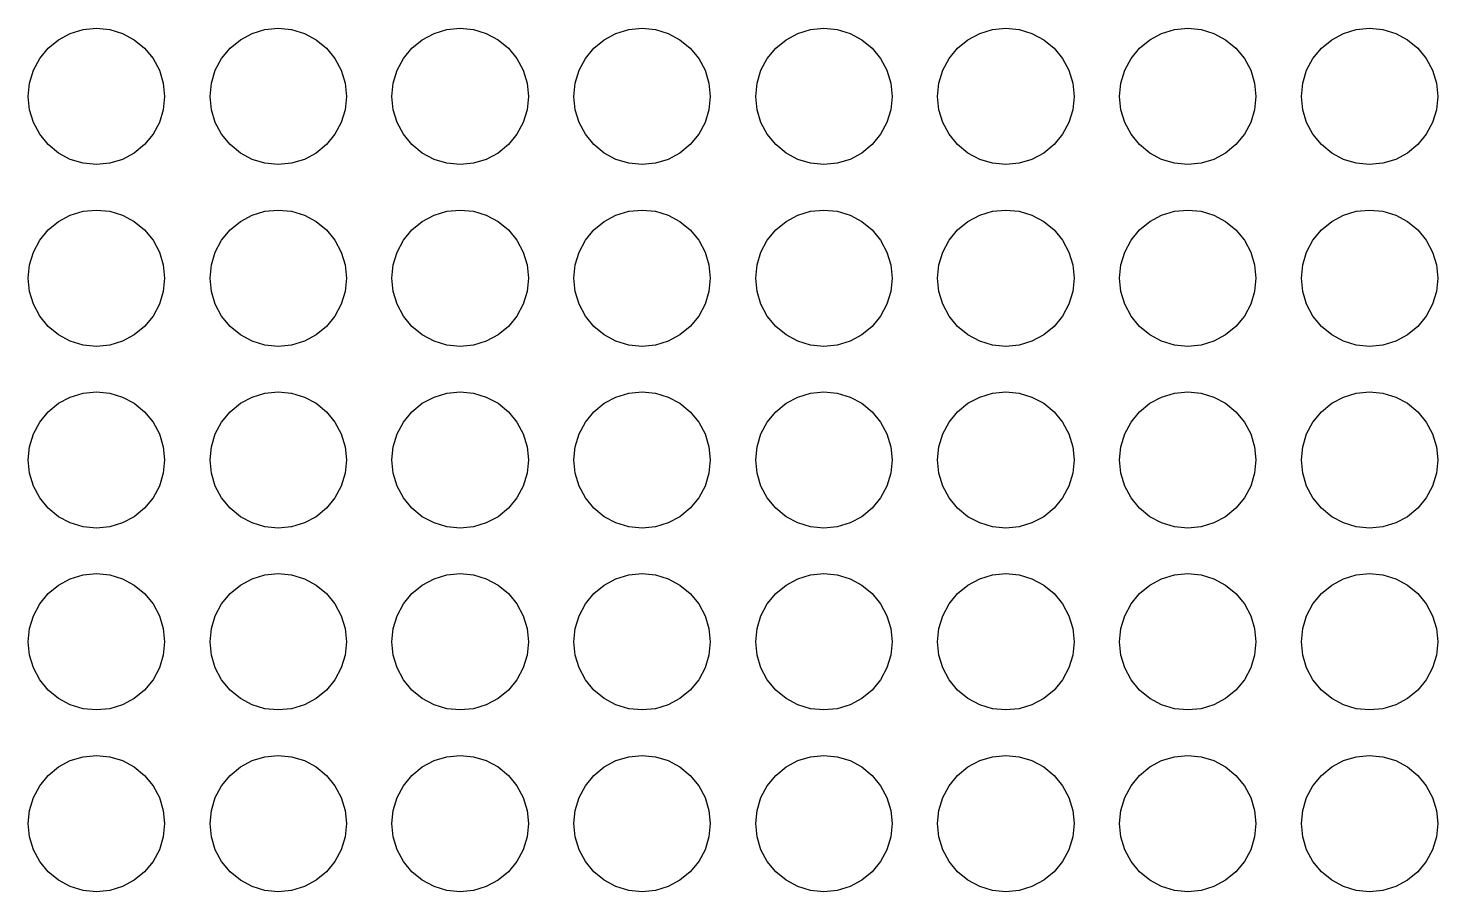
# Model space of a CAD drawing. Header units: metres. Extents: x 0 to 310, y 0 to 130.
# Drawn here: x 233.5 to 264.5, y 88.5 to 107.5 of the extents above; entities that cross this region are included whole.
import ezdxf

# ---------------------------------------------------------------- set-up
doc = ezdxf.new("R2010")
doc.units = ezdxf.units.M

msp = doc.modelspace()

# ---------------------------------------------------------------- linework, layer by layer
for p, q in [((234.167, 107.247), (234.426, 107.386)), ((234.426, 107.386), (234.707, 107.471)), ((234.707, 107.471), (235, 107.5)), ((235, 107.5), (235.293, 107.471)), ((235.293, 107.471), (235.574, 107.386)), ((235.574, 107.386), (235.833, 107.247)), ((238.167, 107.247), (238.426, 107.386)), ((238.426, 107.386), (238.707, 107.471)), ((238.707, 107.471), (239, 107.5)), ((239, 107.5), (239.293, 107.471)), ((239.293, 107.471), (239.574, 107.386)), ((239.574, 107.386), (239.833, 107.247)), ((242.167, 107.247), (242.426, 107.386)), ((242.426, 107.386), (242.707, 107.471)), ((242.707, 107.471), (243, 107.5)), ((243, 107.5), (243.293, 107.471)), ((243.293, 107.471), (243.574, 107.386)), ((243.574, 107.386), (243.833, 107.247)), ((246.167, 107.247), (246.426, 107.386)), ((246.426, 107.386), (246.707, 107.471)), ((246.707, 107.471), (247, 107.5)), ((247, 107.5), (247.293, 107.471)), ((247.293, 107.471), (247.574, 107.386)), ((247.574, 107.386), (247.833, 107.247)), ((250.167, 107.247), (250.426, 107.386)), ((250.426, 107.386), (250.707, 107.471)), ((250.707, 107.471), (251, 107.5)), ((251, 107.5), (251.293, 107.471)), ((251.293, 107.471), (251.574, 107.386)), ((251.574, 107.386), (251.833, 107.247)), ((254.167, 107.247), (254.426, 107.386)), ((254.426, 107.386), (254.707, 107.471)), ((254.707, 107.471), (255, 107.5)), ((255, 107.5), (255.293, 107.471)), ((255.293, 107.471), (255.574, 107.386)), ((255.574, 107.386), (255.833, 107.247)), ((258.167, 107.247), (258.426, 107.386)), ((258.426, 107.386), (258.707, 107.471)), ((258.707, 107.471), (259, 107.5)), ((259, 107.5), (259.293, 107.471)), ((259.293, 107.471), (259.574, 107.386)), ((259.574, 107.386), (259.833, 107.247)), ((262.167, 107.247), (262.426, 107.386)), ((262.426, 107.386), (262.707, 107.471)), ((262.707, 107.471), (263, 107.5)), ((263, 107.5), (263.293, 107.471)), ((263.293, 107.471), (263.574, 107.386)), ((263.574, 107.386), (263.833, 107.247)), ((233.753, 106.833), (233.939, 107.061)), ((233.939, 107.061), (234.167, 107.247)), ((235.833, 107.247), (236.061, 107.061)), ((236.061, 107.061), (236.247, 106.833)), ((237.753, 106.833), (237.939, 107.061)), ((237.939, 107.061), (238.167, 107.247)), ((239.833, 107.247), (240.061, 107.061)), ((240.061, 107.061), (240.247, 106.833)), ((241.753, 106.833), (241.939, 107.061)), ((241.939, 107.061), (242.167, 107.247)), ((243.833, 107.247), (244.061, 107.061)), ((244.061, 107.061), (244.247, 106.833)), ((245.753, 106.833), (245.939, 107.061)), ((245.939, 107.061), (246.167, 107.247)), ((247.833, 107.247), (248.061, 107.061)), ((248.061, 107.061), (248.247, 106.833)), ((249.753, 106.833), (249.939, 107.061)), ((249.939, 107.061), (250.167, 107.247)), ((251.833, 107.247), (252.061, 107.061)), ((252.061, 107.061), (252.247, 106.833)), ((253.753, 106.833), (253.939, 107.061)), ((253.939, 107.061), (254.167, 107.247)), ((255.833, 107.247), (256.061, 107.061)), ((256.061, 107.061), (256.247, 106.833)), ((257.753, 106.833), (257.939, 107.061)), ((257.939, 107.061), (258.167, 107.247)), ((259.833, 107.247), (260.061, 107.061)), ((260.061, 107.061), (260.247, 106.833)), ((261.753, 106.833), (261.939, 107.061)), ((261.939, 107.061), (262.167, 107.247)), ((263.833, 107.247), (264.061, 107.061)), ((264.061, 107.061), (264.247, 106.833)), ((233.614, 106.574), (233.753, 106.833)), ((236.247, 106.833), (236.386, 106.574)), ((237.614, 106.574), (237.753, 106.833)), ((240.247, 106.833), (240.386, 106.574)), ((241.614, 106.574), (241.753, 106.833)), ((244.247, 106.833), (244.386, 106.574)), ((245.614, 106.574), (245.753, 106.833)), ((248.247, 106.833), (248.386, 106.574)), ((249.614, 106.574), (249.753, 106.833)), ((252.247, 106.833), (252.386, 106.574)), ((253.614, 106.574), (253.753, 106.833)), ((256.247, 106.833), (256.386, 106.574)), ((257.614, 106.574), (257.753, 106.833)), ((260.247, 106.833), (260.386, 106.574)), ((261.614, 106.574), (261.753, 106.833)), ((264.247, 106.833), (264.386, 106.574)), ((233.529, 106.293), (233.614, 106.574)), ((236.386, 106.574), (236.471, 106.293)), ((237.529, 106.293), (237.614, 106.574)), ((240.386, 106.574), (240.471, 106.293)), ((241.529, 106.293), (241.614, 106.574)), ((244.386, 106.574), (244.471, 106.293)), ((245.529, 106.293), (245.614, 106.574)), ((248.386, 106.574), (248.471, 106.293)), ((249.529, 106.293), (249.614, 106.574)), ((252.386, 106.574), (252.471, 106.293)), ((253.529, 106.293), (253.614, 106.574)), ((256.386, 106.574), (256.471, 106.293)), ((257.529, 106.293), (257.614, 106.574)), ((260.386, 106.574), (260.471, 106.293)), ((261.529, 106.293), (261.614, 106.574)), ((264.386, 106.574), (264.471, 106.293)), ((233.5, 106), (233.529, 106.293)), ((236.471, 106.293), (236.5, 106)), ((237.5, 106), (237.529, 106.293)), ((240.471, 106.293), (240.5, 106)), ((241.5, 106), (241.529, 106.293)), ((244.471, 106.293), (244.5, 106)), ((245.5, 106), (245.529, 106.293)), ((248.471, 106.293), (248.5, 106)), ((249.5, 106), (249.529, 106.293)), ((252.471, 106.293), (252.5, 106)), ((253.5, 106), (253.529, 106.293)), ((256.471, 106.293), (256.5, 106)), ((257.5, 106), (257.529, 106.293)), ((260.471, 106.293), (260.5, 106)), ((261.5, 106), (261.529, 106.293)), ((264.471, 106.293), (264.5, 106)), ((233.529, 105.707), (233.5, 106)), ((236.5, 106), (236.471, 105.707)), ((237.529, 105.707), (237.5, 106)), ((240.5, 106), (240.471, 105.707)), ((241.529, 105.707), (241.5, 106)), ((244.5, 106), (244.471, 105.707)), ((245.529, 105.707), (245.5, 106)), ((248.5, 106), (248.471, 105.707)), ((249.529, 105.707), (249.5, 106)), ((252.5, 106), (252.471, 105.707)), ((253.529, 105.707), (253.5, 106)), ((256.5, 106), (256.471, 105.707)), ((257.529, 105.707), (257.5, 106)), ((260.5, 106), (260.471, 105.707)), ((261.529, 105.707), (261.5, 106)), ((264.5, 106), (264.471, 105.707)), ((233.614, 105.426), (233.529, 105.707)), ((233.753, 105.167), (233.614, 105.426)), ((236.386, 105.426), (236.247, 105.167)), ((236.471, 105.707), (236.386, 105.426)), ((237.614, 105.426), (237.529, 105.707)), ((237.753, 105.167), (237.614, 105.426)), ((240.386, 105.426), (240.247, 105.167)), ((240.471, 105.707), (240.386, 105.426)), ((241.614, 105.426), (241.529, 105.707)), ((241.753, 105.167), (241.614, 105.426)), ((244.386, 105.426), (244.247, 105.167)), ((244.471, 105.707), (244.386, 105.426)), ((245.614, 105.426), (245.529, 105.707)), ((245.753, 105.167), (245.614, 105.426)), ((248.386, 105.426), (248.247, 105.167)), ((248.471, 105.707), (248.386, 105.426)), ((249.614, 105.426), (249.529, 105.707)), ((249.753, 105.167), (249.614, 105.426)), ((252.386, 105.426), (252.247, 105.167)), ((252.471, 105.707), (252.386, 105.426)), ((253.614, 105.426), (253.529, 105.707)), ((253.753, 105.167), (253.614, 105.426)), ((256.386, 105.426), (256.247, 105.167)), ((256.471, 105.707), (256.386, 105.426)), ((257.614, 105.426), (257.529, 105.707)), ((257.753, 105.167), (257.614, 105.426)), ((260.386, 105.426), (260.247, 105.167)), ((260.471, 105.707), (260.386, 105.426)), ((261.614, 105.426), (261.529, 105.707)), ((261.753, 105.167), (261.614, 105.426)), ((264.386, 105.426), (264.247, 105.167)), ((264.471, 105.707), (264.386, 105.426)), ((233.939, 104.939), (233.753, 105.167)), ((236.247, 105.167), (236.061, 104.939)), ((237.939, 104.939), (237.753, 105.167)), ((240.247, 105.167), (240.061, 104.939)), ((241.939, 104.939), (241.753, 105.167)), ((244.247, 105.167), (244.061, 104.939)), ((245.939, 104.939), (245.753, 105.167)), ((248.247, 105.167), (248.061, 104.939)), ((249.939, 104.939), (249.753, 105.167)), ((252.247, 105.167), (252.061, 104.939)), ((253.939, 104.939), (253.753, 105.167)), ((256.247, 105.167), (256.061, 104.939)), ((257.939, 104.939), (257.753, 105.167)), ((260.247, 105.167), (260.061, 104.939)), ((261.939, 104.939), (261.753, 105.167)), ((264.247, 105.167), (264.061, 104.939)), ((234.167, 104.753), (233.939, 104.939)), ((236.061, 104.939), (235.833, 104.753)), ((238.167, 104.753), (237.939, 104.939)), ((240.061, 104.939), (239.833, 104.753)), ((242.167, 104.753), (241.939, 104.939)), ((244.061, 104.939), (243.833, 104.753)), ((246.167, 104.753), (245.939, 104.939)), ((248.061, 104.939), (247.833, 104.753)), ((250.167, 104.753), (249.939, 104.939)), ((252.061, 104.939), (251.833, 104.753)), ((254.167, 104.753), (253.939, 104.939)), ((256.061, 104.939), (255.833, 104.753)), ((258.167, 104.753), (257.939, 104.939)), ((260.061, 104.939), (259.833, 104.753)), ((262.167, 104.753), (261.939, 104.939)), ((264.061, 104.939), (263.833, 104.753)), ((234.426, 104.614), (234.167, 104.753)), ((234.707, 104.529), (234.426, 104.614)), ((235, 104.5), (234.707, 104.529)), ((235.293, 104.529), (235, 104.5)), ((235.574, 104.614), (235.293, 104.529)), ((235.833, 104.753), (235.574, 104.614)), ((238.426, 104.614), (238.167, 104.753)), ((238.707, 104.529), (238.426, 104.614)), ((239, 104.5), (238.707, 104.529)), ((239.293, 104.529), (239, 104.5)), ((239.574, 104.614), (239.293, 104.529)), ((239.833, 104.753), (239.574, 104.614)), ((242.426, 104.614), (242.167, 104.753)), ((242.707, 104.529), (242.426, 104.614)), ((243, 104.5), (242.707, 104.529)), ((243.293, 104.529), (243, 104.5)), ((243.574, 104.614), (243.293, 104.529)), ((243.833, 104.753), (243.574, 104.614)), ((246.426, 104.614), (246.167, 104.753)), ((246.707, 104.529), (246.426, 104.614)), ((247, 104.5), (246.707, 104.529)), ((247.293, 104.529), (247, 104.5)), ((247.574, 104.614), (247.293, 104.529)), ((247.833, 104.753), (247.574, 104.614)), ((250.426, 104.614), (250.167, 104.753)), ((250.707, 104.529), (250.426, 104.614)), ((251, 104.5), (250.707, 104.529)), ((251.293, 104.529), (251, 104.5)), ((251.574, 104.614), (251.293, 104.529)), ((251.833, 104.753), (251.574, 104.614)), ((254.426, 104.614), (254.167, 104.753)), ((254.707, 104.529), (254.426, 104.614)), ((255, 104.5), (254.707, 104.529)), ((255.293, 104.529), (255, 104.5)), ((255.574, 104.614), (255.293, 104.529)), ((255.833, 104.753), (255.574, 104.614)), ((258.426, 104.614), (258.167, 104.753)), ((258.707, 104.529), (258.426, 104.614)), ((259, 104.5), (258.707, 104.529)), ((259.293, 104.529), (259, 104.5)), ((259.574, 104.614), (259.293, 104.529)), ((259.833, 104.753), (259.574, 104.614)), ((262.426, 104.614), (262.167, 104.753)), ((262.707, 104.529), (262.426, 104.614)), ((263, 104.5), (262.707, 104.529)), ((263.293, 104.529), (263, 104.5)), ((263.574, 104.614), (263.293, 104.529)), ((263.833, 104.753), (263.574, 104.614)), ((233.939, 103.061), (234.167, 103.247)), ((234.167, 103.247), (234.426, 103.386)), ((234.426, 103.386), (234.707, 103.471)), ((234.707, 103.471), (235, 103.5)), ((235, 103.5), (235.293, 103.471)), ((235.293, 103.471), (235.574, 103.386)), ((235.574, 103.386), (235.833, 103.247)), ((235.833, 103.247), (236.061, 103.061)), ((237.939, 103.061), (238.167, 103.247)), ((238.167, 103.247), (238.426, 103.386)), ((238.426, 103.386), (238.707, 103.471)), ((238.707, 103.471), (239, 103.5)), ((239, 103.5), (239.293, 103.471)), ((239.293, 103.471), (239.574, 103.386)), ((239.574, 103.386), (239.833, 103.247)), ((239.833, 103.247), (240.061, 103.061)), ((241.939, 103.061), (242.167, 103.247)), ((242.167, 103.247), (242.426, 103.386)), ((242.426, 103.386), (242.707, 103.471)), ((242.707, 103.471), (243, 103.5)), ((243, 103.5), (243.293, 103.471)), ((243.293, 103.471), (243.574, 103.386)), ((243.574, 103.386), (243.833, 103.247)), ((243.833, 103.247), (244.061, 103.061)), ((245.939, 103.061), (246.167, 103.247)), ((246.167, 103.247), (246.426, 103.386)), ((246.426, 103.386), (246.707, 103.471)), ((246.707, 103.471), (247, 103.5)), ((247, 103.5), (247.293, 103.471)), ((247.293, 103.471), (247.574, 103.386)), ((247.574, 103.386), (247.833, 103.247)), ((247.833, 103.247), (248.061, 103.061)), ((249.939, 103.061), (250.167, 103.247)), ((250.167, 103.247), (250.426, 103.386)), ((250.426, 103.386), (250.707, 103.471)), ((250.707, 103.471), (251, 103.5)), ((251, 103.5), (251.293, 103.471)), ((251.293, 103.471), (251.574, 103.386)), ((251.574, 103.386), (251.833, 103.247)), ((251.833, 103.247), (252.061, 103.061)), ((253.939, 103.061), (254.167, 103.247)), ((254.167, 103.247), (254.426, 103.386)), ((254.426, 103.386), (254.707, 103.471)), ((254.707, 103.471), (255, 103.5)), ((255, 103.5), (255.293, 103.471)), ((255.293, 103.471), (255.574, 103.386)), ((255.574, 103.386), (255.833, 103.247)), ((255.833, 103.247), (256.061, 103.061)), ((257.939, 103.061), (258.167, 103.247)), ((258.167, 103.247), (258.426, 103.386)), ((258.426, 103.386), (258.707, 103.471)), ((258.707, 103.471), (259, 103.5)), ((259, 103.5), (259.293, 103.471)), ((259.293, 103.471), (259.574, 103.386)), ((259.574, 103.386), (259.833, 103.247)), ((259.833, 103.247), (260.061, 103.061)), ((261.939, 103.061), (262.167, 103.247)), ((262.167, 103.247), (262.426, 103.386)), ((262.426, 103.386), (262.707, 103.471)), ((262.707, 103.471), (263, 103.5)), ((263, 103.5), (263.293, 103.471)), ((263.293, 103.471), (263.574, 103.386)), ((263.574, 103.386), (263.833, 103.247)), ((263.833, 103.247), (264.061, 103.061)), ((233.753, 102.833), (233.939, 103.061)), ((236.061, 103.061), (236.247, 102.833)), ((237.753, 102.833), (237.939, 103.061)), ((240.061, 103.061), (240.247, 102.833)), ((241.753, 102.833), (241.939, 103.061)), ((244.061, 103.061), (244.247, 102.833)), ((245.753, 102.833), (245.939, 103.061)), ((248.061, 103.061), (248.247, 102.833)), ((249.753, 102.833), (249.939, 103.061)), ((252.061, 103.061), (252.247, 102.833)), ((253.753, 102.833), (253.939, 103.061)), ((256.061, 103.061), (256.247, 102.833)), ((257.753, 102.833), (257.939, 103.061)), ((260.061, 103.061), (260.247, 102.833)), ((261.753, 102.833), (261.939, 103.061)), ((264.061, 103.061), (264.247, 102.833)), ((233.614, 102.574), (233.753, 102.833)), ((236.247, 102.833), (236.386, 102.574)), ((237.614, 102.574), (237.753, 102.833)), ((240.247, 102.833), (240.386, 102.574)), ((241.614, 102.574), (241.753, 102.833)), ((244.247, 102.833), (244.386, 102.574)), ((245.614, 102.574), (245.753, 102.833)), ((248.247, 102.833), (248.386, 102.574)), ((249.614, 102.574), (249.753, 102.833)), ((252.247, 102.833), (252.386, 102.574)), ((253.614, 102.574), (253.753, 102.833)), ((256.247, 102.833), (256.386, 102.574)), ((257.614, 102.574), (257.753, 102.833)), ((260.247, 102.833), (260.386, 102.574)), ((261.614, 102.574), (261.753, 102.833)), ((264.247, 102.833), (264.386, 102.574)), ((233.529, 102.293), (233.614, 102.574)), ((236.386, 102.574), (236.471, 102.293)), ((237.529, 102.293), (237.614, 102.574)), ((240.386, 102.574), (240.471, 102.293)), ((241.529, 102.293), (241.614, 102.574)), ((244.386, 102.574), (244.471, 102.293)), ((245.529, 102.293), (245.614, 102.574)), ((248.386, 102.574), (248.471, 102.293)), ((249.529, 102.293), (249.614, 102.574)), ((252.386, 102.574), (252.471, 102.293)), ((253.529, 102.293), (253.614, 102.574)), ((256.386, 102.574), (256.471, 102.293)), ((257.529, 102.293), (257.614, 102.574)), ((260.386, 102.574), (260.471, 102.293)), ((261.529, 102.293), (261.614, 102.574)), ((264.386, 102.574), (264.471, 102.293)), ((233.5, 102), (233.529, 102.293)), ((233.529, 101.707), (233.5, 102)), ((236.471, 102.293), (236.5, 102)), ((236.5, 102), (236.471, 101.707)), ((237.5, 102), (237.529, 102.293)), ((237.529, 101.707), (237.5, 102)), ((240.471, 102.293), (240.5, 102)), ((240.5, 102), (240.471, 101.707)), ((241.5, 102), (241.529, 102.293)), ((241.529, 101.707), (241.5, 102)), ((244.471, 102.293), (244.5, 102)), ((244.5, 102), (244.471, 101.707)), ((245.5, 102), (245.529, 102.293)), ((245.529, 101.707), (245.5, 102)), ((248.471, 102.293), (248.5, 102)), ((248.5, 102), (248.471, 101.707)), ((249.5, 102), (249.529, 102.293)), ((249.529, 101.707), (249.5, 102)), ((252.471, 102.293), (252.5, 102)), ((252.5, 102), (252.471, 101.707)), ((253.5, 102), (253.529, 102.293)), ((253.529, 101.707), (253.5, 102)), ((256.471, 102.293), (256.5, 102)), ((256.5, 102), (256.471, 101.707)), ((257.5, 102), (257.529, 102.293)), ((257.529, 101.707), (257.5, 102)), ((260.471, 102.293), (260.5, 102)), ((260.5, 102), (260.471, 101.707)), ((261.5, 102), (261.529, 102.293)), ((261.529, 101.707), (261.5, 102)), ((264.471, 102.293), (264.5, 102)), ((264.5, 102), (264.471, 101.707)), ((233.614, 101.426), (233.529, 101.707)), ((236.471, 101.707), (236.386, 101.426)), ((237.614, 101.426), (237.529, 101.707)), ((240.471, 101.707), (240.386, 101.426)), ((241.614, 101.426), (241.529, 101.707)), ((244.471, 101.707), (244.386, 101.426)), ((245.614, 101.426), (245.529, 101.707)), ((248.471, 101.707), (248.386, 101.426)), ((249.614, 101.426), (249.529, 101.707)), ((252.471, 101.707), (252.386, 101.426)), ((253.614, 101.426), (253.529, 101.707)), ((256.471, 101.707), (256.386, 101.426)), ((257.614, 101.426), (257.529, 101.707)), ((260.471, 101.707), (260.386, 101.426)), ((261.614, 101.426), (261.529, 101.707)), ((264.471, 101.707), (264.386, 101.426)), ((233.753, 101.167), (233.614, 101.426)), ((236.386, 101.426), (236.247, 101.167)), ((237.753, 101.167), (237.614, 101.426)), ((240.386, 101.426), (240.247, 101.167)), ((241.753, 101.167), (241.614, 101.426)), ((244.386, 101.426), (244.247, 101.167)), ((245.753, 101.167), (245.614, 101.426)), ((248.386, 101.426), (248.247, 101.167)), ((249.753, 101.167), (249.614, 101.426)), ((252.386, 101.426), (252.247, 101.167)), ((253.753, 101.167), (253.614, 101.426)), ((256.386, 101.426), (256.247, 101.167)), ((257.753, 101.167), (257.614, 101.426)), ((260.386, 101.426), (260.247, 101.167)), ((261.753, 101.167), (261.614, 101.426)), ((264.386, 101.426), (264.247, 101.167)), ((233.939, 100.939), (233.753, 101.167)), ((236.247, 101.167), (236.061, 100.939)), ((237.939, 100.939), (237.753, 101.167)), ((240.247, 101.167), (240.061, 100.939)), ((241.939, 100.939), (241.753, 101.167)), ((244.247, 101.167), (244.061, 100.939)), ((245.939, 100.939), (245.753, 101.167)), ((248.247, 101.167), (248.061, 100.939)), ((249.939, 100.939), (249.753, 101.167)), ((252.247, 101.167), (252.061, 100.939)), ((253.939, 100.939), (253.753, 101.167)), ((256.247, 101.167), (256.061, 100.939)), ((257.939, 100.939), (257.753, 101.167)), ((260.247, 101.167), (260.061, 100.939)), ((261.939, 100.939), (261.753, 101.167)), ((264.247, 101.167), (264.061, 100.939)), ((234.167, 100.753), (233.939, 100.939)), ((234.426, 100.614), (234.167, 100.753)), ((235.833, 100.753), (235.574, 100.614)), ((236.061, 100.939), (235.833, 100.753)), ((238.167, 100.753), (237.939, 100.939)), ((238.426, 100.614), (238.167, 100.753)), ((239.833, 100.753), (239.574, 100.614)), ((240.061, 100.939), (239.833, 100.753)), ((242.167, 100.753), (241.939, 100.939)), ((242.426, 100.614), (242.167, 100.753)), ((243.833, 100.753), (243.574, 100.614)), ((244.061, 100.939), (243.833, 100.753)), ((246.167, 100.753), (245.939, 100.939)), ((246.426, 100.614), (246.167, 100.753)), ((247.833, 100.753), (247.574, 100.614)), ((248.061, 100.939), (247.833, 100.753)), ((250.167, 100.753), (249.939, 100.939)), ((250.426, 100.614), (250.167, 100.753)), ((251.833, 100.753), (251.574, 100.614)), ((252.061, 100.939), (251.833, 100.753)), ((254.167, 100.753), (253.939, 100.939)), ((254.426, 100.614), (254.167, 100.753)), ((255.833, 100.753), (255.574, 100.614)), ((256.061, 100.939), (255.833, 100.753)), ((258.167, 100.753), (257.939, 100.939)), ((258.426, 100.614), (258.167, 100.753)), ((259.833, 100.753), (259.574, 100.614)), ((260.061, 100.939), (259.833, 100.753)), ((262.167, 100.753), (261.939, 100.939)), ((262.426, 100.614), (262.167, 100.753)), ((263.833, 100.753), (263.574, 100.614)), ((264.061, 100.939), (263.833, 100.753)), ((234.707, 100.529), (234.426, 100.614)), ((235, 100.5), (234.707, 100.529)), ((235.293, 100.529), (235, 100.5)), ((235.574, 100.614), (235.293, 100.529)), ((238.707, 100.529), (238.426, 100.614)), ((239, 100.5), (238.707, 100.529)), ((239.293, 100.529), (239, 100.5)), ((239.574, 100.614), (239.293, 100.529)), ((242.707, 100.529), (242.426, 100.614)), ((243, 100.5), (242.707, 100.529)), ((243.293, 100.529), (243, 100.5)), ((243.574, 100.614), (243.293, 100.529)), ((246.707, 100.529), (246.426, 100.614)), ((247, 100.5), (246.707, 100.529)), ((247.293, 100.529), (247, 100.5)), ((247.574, 100.614), (247.293, 100.529)), ((250.707, 100.529), (250.426, 100.614)), ((251, 100.5), (250.707, 100.529)), ((251.293, 100.529), (251, 100.5)), ((251.574, 100.614), (251.293, 100.529)), ((254.707, 100.529), (254.426, 100.614)), ((255, 100.5), (254.707, 100.529)), ((255.293, 100.529), (255, 100.5)), ((255.574, 100.614), (255.293, 100.529)), ((258.707, 100.529), (258.426, 100.614)), ((259, 100.5), (258.707, 100.529)), ((259.293, 100.529), (259, 100.5)), ((259.574, 100.614), (259.293, 100.529)), ((262.707, 100.529), (262.426, 100.614)), ((263, 100.5), (262.707, 100.529)), ((263.293, 100.529), (263, 100.5)), ((263.574, 100.614), (263.293, 100.529)), ((233.939, 99.0607), (234.167, 99.2472)), ((234.167, 99.2472), (234.426, 99.3858)), ((234.426, 99.3858), (234.707, 99.4712)), ((234.707, 99.4712), (235, 99.5)), ((235, 99.5), (235.293, 99.4712)), ((235.293, 99.4712), (235.574, 99.3858)), ((235.574, 99.3858), (235.833, 99.2472)), ((235.833, 99.2472), (236.061, 99.0607)), ((237.939, 99.0607), (238.167, 99.2472)), ((238.167, 99.2472), (238.426, 99.3858)), ((238.426, 99.3858), (238.707, 99.4712)), ((238.707, 99.4712), (239, 99.5)), ((239, 99.5), (239.293, 99.4712)), ((239.293, 99.4712), (239.574, 99.3858)), ((239.574, 99.3858), (239.833, 99.2472)), ((239.833, 99.2472), (240.061, 99.0607)), ((241.939, 99.0607), (242.167, 99.2472)), ((242.167, 99.2472), (242.426, 99.3858)), ((242.426, 99.3858), (242.707, 99.4712)), ((242.707, 99.4712), (243, 99.5)), ((243, 99.5), (243.293, 99.4712)), ((243.293, 99.4712), (243.574, 99.3858)), ((243.574, 99.3858), (243.833, 99.2472)), ((243.833, 99.2472), (244.061, 99.0607)), ((245.939, 99.0607), (246.167, 99.2472)), ((246.167, 99.2472), (246.426, 99.3858)), ((246.426, 99.3858), (246.707, 99.4712)), ((246.707, 99.4712), (247, 99.5)), ((247, 99.5), (247.293, 99.4712)), ((247.293, 99.4712), (247.574, 99.3858)), ((247.574, 99.3858), (247.833, 99.2472)), ((247.833, 99.2472), (248.061, 99.0607)), ((249.939, 99.0607), (250.167, 99.2472)), ((250.167, 99.2472), (250.426, 99.3858)), ((250.426, 99.3858), (250.707, 99.4712)), ((250.707, 99.4712), (251, 99.5)), ((251, 99.5), (251.293, 99.4712)), ((251.293, 99.4712), (251.574, 99.3858)), ((251.574, 99.3858), (251.833, 99.2472)), ((251.833, 99.2472), (252.061, 99.0607)), ((253.939, 99.0607), (254.167, 99.2472)), ((254.167, 99.2472), (254.426, 99.3858)), ((254.426, 99.3858), (254.707, 99.4712)), ((254.707, 99.4712), (255, 99.5)), ((255, 99.5), (255.293, 99.4712)), ((255.293, 99.4712), (255.574, 99.3858)), ((255.574, 99.3858), (255.833, 99.2472)), ((255.833, 99.2472), (256.061, 99.0607)), ((257.939, 99.0607), (258.167, 99.2472)), ((258.167, 99.2472), (258.426, 99.3858)), ((258.426, 99.3858), (258.707, 99.4712)), ((258.707, 99.4712), (259, 99.5)), ((259, 99.5), (259.293, 99.4712)), ((259.293, 99.4712), (259.574, 99.3858)), ((259.574, 99.3858), (259.833, 99.2472)), ((259.833, 99.2472), (260.061, 99.0607)), ((261.939, 99.0607), (262.167, 99.2472)), ((262.167, 99.2472), (262.426, 99.3858)), ((262.426, 99.3858), (262.707, 99.4712)), ((262.707, 99.4712), (263, 99.5)), ((263, 99.5), (263.293, 99.4712)), ((263.293, 99.4712), (263.574, 99.3858)), ((263.574, 99.3858), (263.833, 99.2472)), ((263.833, 99.2472), (264.061, 99.0607)), ((233.753, 98.8334), (233.939, 99.0607)), ((236.061, 99.0607), (236.247, 98.8334)), ((237.753, 98.8334), (237.939, 99.0607)), ((240.061, 99.0607), (240.247, 98.8334)), ((241.753, 98.8334), (241.939, 99.0607)), ((244.061, 99.0607), (244.247, 98.8334)), ((245.753, 98.8334), (245.939, 99.0607)), ((248.061, 99.0607), (248.247, 98.8334)), ((249.753, 98.8334), (249.939, 99.0607)), ((252.061, 99.0607), (252.247, 98.8334)), ((253.753, 98.8334), (253.939, 99.0607)), ((256.061, 99.0607), (256.247, 98.8334)), ((257.753, 98.8334), (257.939, 99.0607)), ((260.061, 99.0607), (260.247, 98.8334)), ((261.753, 98.8334), (261.939, 99.0607)), ((264.061, 99.0607), (264.247, 98.8334)), ((233.614, 98.574), (233.753, 98.8334)), ((236.247, 98.8334), (236.386, 98.574)), ((237.614, 98.574), (237.753, 98.8334)), ((240.247, 98.8334), (240.386, 98.574)), ((241.614, 98.574), (241.753, 98.8334)), ((244.247, 98.8334), (244.386, 98.574)), ((245.614, 98.574), (245.753, 98.8334)), ((248.247, 98.8334), (248.386, 98.574)), ((249.614, 98.574), (249.753, 98.8334)), ((252.247, 98.8334), (252.386, 98.574)), ((253.614, 98.574), (253.753, 98.8334)), ((256.247, 98.8334), (256.386, 98.574)), ((257.614, 98.574), (257.753, 98.8334)), ((260.247, 98.8334), (260.386, 98.574)), ((261.614, 98.574), (261.753, 98.8334)), ((264.247, 98.8334), (264.386, 98.574)), ((233.5, 98), (233.529, 98.2926)), ((233.529, 98.2926), (233.614, 98.574)), ((236.386, 98.574), (236.471, 98.2926)), ((236.471, 98.2926), (236.5, 98)), ((237.5, 98), (237.529, 98.2926)), ((237.529, 98.2926), (237.614, 98.574)), ((240.386, 98.574), (240.471, 98.2926)), ((240.471, 98.2926), (240.5, 98)), ((241.5, 98), (241.529, 98.2926)), ((241.529, 98.2926), (241.614, 98.574)), ((244.386, 98.574), (244.471, 98.2926)), ((244.471, 98.2926), (244.5, 98)), ((245.5, 98), (245.529, 98.2926)), ((245.529, 98.2926), (245.614, 98.574)), ((248.386, 98.574), (248.471, 98.2926)), ((248.471, 98.2926), (248.5, 98)), ((249.5, 98), (249.529, 98.2926)), ((249.529, 98.2926), (249.614, 98.574)), ((252.386, 98.574), (252.471, 98.2926)), ((252.471, 98.2926), (252.5, 98)), ((253.5, 98), (253.529, 98.2926)), ((253.529, 98.2926), (253.614, 98.574)), ((256.386, 98.574), (256.471, 98.2926)), ((256.471, 98.2926), (256.5, 98)), ((257.5, 98), (257.529, 98.2926)), ((257.529, 98.2926), (257.614, 98.574)), ((260.386, 98.574), (260.471, 98.2926)), ((260.471, 98.2926), (260.5, 98)), ((261.5, 98), (261.529, 98.2926)), ((261.529, 98.2926), (261.614, 98.574)), ((264.386, 98.574), (264.471, 98.2926)), ((264.471, 98.2926), (264.5, 98)), ((233.529, 97.7074), (233.5, 98)), ((236.5, 98), (236.471, 97.7074)), ((237.529, 97.7074), (237.5, 98)), ((240.5, 98), (240.471, 97.7074)), ((241.529, 97.7074), (241.5, 98)), ((244.5, 98), (244.471, 97.7074)), ((245.529, 97.7074), (245.5, 98)), ((248.5, 98), (248.471, 97.7074)), ((249.529, 97.7074), (249.5, 98)), ((252.5, 98), (252.471, 97.7074)), ((253.529, 97.7074), (253.5, 98)), ((256.5, 98), (256.471, 97.7074)), ((257.529, 97.7074), (257.5, 98)), ((260.5, 98), (260.471, 97.7074)), ((261.529, 97.7074), (261.5, 98)), ((264.5, 98), (264.471, 97.7074)), ((233.614, 97.426), (233.529, 97.7074)), ((236.471, 97.7074), (236.386, 97.426)), ((237.614, 97.426), (237.529, 97.7074)), ((240.471, 97.7074), (240.386, 97.426)), ((241.614, 97.426), (241.529, 97.7074)), ((244.471, 97.7074), (244.386, 97.426)), ((245.614, 97.426), (245.529, 97.7074)), ((248.471, 97.7074), (248.386, 97.426)), ((249.614, 97.426), (249.529, 97.7074)), ((252.471, 97.7074), (252.386, 97.426)), ((253.614, 97.426), (253.529, 97.7074)), ((256.471, 97.7074), (256.386, 97.426)), ((257.614, 97.426), (257.529, 97.7074)), ((260.471, 97.7074), (260.386, 97.426)), ((261.614, 97.426), (261.529, 97.7074)), ((264.471, 97.7074), (264.386, 97.426)), ((233.753, 97.1666), (233.614, 97.426)), ((236.386, 97.426), (236.247, 97.1666)), ((237.753, 97.1666), (237.614, 97.426)), ((240.386, 97.426), (240.247, 97.1666)), ((241.753, 97.1666), (241.614, 97.426)), ((244.386, 97.426), (244.247, 97.1666)), ((245.753, 97.1666), (245.614, 97.426)), ((248.386, 97.426), (248.247, 97.1666)), ((249.753, 97.1666), (249.614, 97.426)), ((252.386, 97.426), (252.247, 97.1666)), ((253.753, 97.1666), (253.614, 97.426)), ((256.386, 97.426), (256.247, 97.1666)), ((257.753, 97.1666), (257.614, 97.426)), ((260.386, 97.426), (260.247, 97.1666)), ((261.753, 97.1666), (261.614, 97.426)), ((264.386, 97.426), (264.247, 97.1666)), ((233.939, 96.9393), (233.753, 97.1666)), ((236.247, 97.1666), (236.061, 96.9393)), ((237.939, 96.9393), (237.753, 97.1666)), ((240.247, 97.1666), (240.061, 96.9393)), ((241.939, 96.9393), (241.753, 97.1666)), ((244.247, 97.1666), (244.061, 96.9393)), ((245.939, 96.9393), (245.753, 97.1666)), ((248.247, 97.1666), (248.061, 96.9393)), ((249.939, 96.9393), (249.753, 97.1666)), ((252.247, 97.1666), (252.061, 96.9393)), ((253.939, 96.9393), (253.753, 97.1666)), ((256.247, 97.1666), (256.061, 96.9393)), ((257.939, 96.9393), (257.753, 97.1666)), ((260.247, 97.1666), (260.061, 96.9393)), ((261.939, 96.9393), (261.753, 97.1666)), ((264.247, 97.1666), (264.061, 96.9393)), ((234.167, 96.7528), (233.939, 96.9393)), ((234.426, 96.6142), (234.167, 96.7528)), ((235.833, 96.7528), (235.574, 96.6142)), ((236.061, 96.9393), (235.833, 96.7528)), ((238.167, 96.7528), (237.939, 96.9393)), ((238.426, 96.6142), (238.167, 96.7528)), ((239.833, 96.7528), (239.574, 96.6142)), ((240.061, 96.9393), (239.833, 96.7528)), ((242.167, 96.7528), (241.939, 96.9393)), ((242.426, 96.6142), (242.167, 96.7528)), ((243.833, 96.7528), (243.574, 96.6142)), ((244.061, 96.9393), (243.833, 96.7528)), ((246.167, 96.7528), (245.939, 96.9393)), ((246.426, 96.6142), (246.167, 96.7528)), ((247.833, 96.7528), (247.574, 96.6142)), ((248.061, 96.9393), (247.833, 96.7528)), ((250.167, 96.7528), (249.939, 96.9393)), ((250.426, 96.6142), (250.167, 96.7528)), ((251.833, 96.7528), (251.574, 96.6142)), ((252.061, 96.9393), (251.833, 96.7528)), ((254.167, 96.7528), (253.939, 96.9393)), ((254.426, 96.6142), (254.167, 96.7528)), ((255.833, 96.7528), (255.574, 96.6142)), ((256.061, 96.9393), (255.833, 96.7528)), ((258.167, 96.7528), (257.939, 96.9393)), ((258.426, 96.6142), (258.167, 96.7528)), ((259.833, 96.7528), (259.574, 96.6142)), ((260.061, 96.9393), (259.833, 96.7528)), ((262.167, 96.7528), (261.939, 96.9393)), ((262.426, 96.6142), (262.167, 96.7528)), ((263.833, 96.7528), (263.574, 96.6142)), ((264.061, 96.9393), (263.833, 96.7528)), ((234.707, 96.5288), (234.426, 96.6142)), ((235, 96.5), (234.707, 96.5288)), ((235.293, 96.5288), (235, 96.5)), ((235.574, 96.6142), (235.293, 96.5288)), ((238.707, 96.5288), (238.426, 96.6142)), ((239, 96.5), (238.707, 96.5288)), ((239.293, 96.5288), (239, 96.5)), ((239.574, 96.6142), (239.293, 96.5288)), ((242.707, 96.5288), (242.426, 96.6142)), ((243, 96.5), (242.707, 96.5288)), ((243.293, 96.5288), (243, 96.5)), ((243.574, 96.6142), (243.293, 96.5288)), ((246.707, 96.5288), (246.426, 96.6142)), ((247, 96.5), (246.707, 96.5288)), ((247.293, 96.5288), (247, 96.5)), ((247.574, 96.6142), (247.293, 96.5288)), ((250.707, 96.5288), (250.426, 96.6142)), ((251, 96.5), (250.707, 96.5288)), ((251.293, 96.5288), (251, 96.5)), ((251.574, 96.6142), (251.293, 96.5288)), ((254.707, 96.5288), (254.426, 96.6142)), ((255, 96.5), (254.707, 96.5288)), ((255.293, 96.5288), (255, 96.5)), ((255.574, 96.6142), (255.293, 96.5288)), ((258.707, 96.5288), (258.426, 96.6142)), ((259, 96.5), (258.707, 96.5288)), ((259.293, 96.5288), (259, 96.5)), ((259.574, 96.6142), (259.293, 96.5288)), ((262.707, 96.5288), (262.426, 96.6142)), ((263, 96.5), (262.707, 96.5288)), ((263.293, 96.5288), (263, 96.5)), ((263.574, 96.6142), (263.293, 96.5288)), ((234.707, 95.4712), (235, 95.5)), ((235, 95.5), (235.293, 95.4712)), ((238.707, 95.4712), (239, 95.5)), ((239, 95.5), (239.293, 95.4712)), ((242.707, 95.4712), (243, 95.5)), ((243, 95.5), (243.293, 95.4712)), ((246.707, 95.4712), (247, 95.5)), ((247, 95.5), (247.293, 95.4712)), ((250.707, 95.4712), (251, 95.5)), ((251, 95.5), (251.293, 95.4712)), ((254.707, 95.4712), (255, 95.5)), ((255, 95.5), (255.293, 95.4712)), ((258.707, 95.4712), (259, 95.5)), ((259, 95.5), (259.293, 95.4712)), ((262.707, 95.4712), (263, 95.5)), ((263, 95.5), (263.293, 95.4712)), ((233.939, 95.0607), (234.167, 95.2472)), ((234.167, 95.2472), (234.426, 95.3858)), ((234.426, 95.3858), (234.707, 95.4712)), ((235.293, 95.4712), (235.574, 95.3858)), ((235.574, 95.3858), (235.833, 95.2472)), ((235.833, 95.2472), (236.061, 95.0607)), ((237.939, 95.0607), (238.167, 95.2472)), ((238.167, 95.2472), (238.426, 95.3858)), ((238.426, 95.3858), (238.707, 95.4712)), ((239.293, 95.4712), (239.574, 95.3858)), ((239.574, 95.3858), (239.833, 95.2472)), ((239.833, 95.2472), (240.061, 95.0607)), ((241.939, 95.0607), (242.167, 95.2472)), ((242.167, 95.2472), (242.426, 95.3858)), ((242.426, 95.3858), (242.707, 95.4712)), ((243.293, 95.4712), (243.574, 95.3858)), ((243.574, 95.3858), (243.833, 95.2472)), ((243.833, 95.2472), (244.061, 95.0607)), ((245.939, 95.0607), (246.167, 95.2472)), ((246.167, 95.2472), (246.426, 95.3858)), ((246.426, 95.3858), (246.707, 95.4712)), ((247.293, 95.4712), (247.574, 95.3858)), ((247.574, 95.3858), (247.833, 95.2472)), ((247.833, 95.2472), (248.061, 95.0607)), ((249.939, 95.0607), (250.167, 95.2472)), ((250.167, 95.2472), (250.426, 95.3858)), ((250.426, 95.3858), (250.707, 95.4712)), ((251.293, 95.4712), (251.574, 95.3858)), ((251.574, 95.3858), (251.833, 95.2472)), ((251.833, 95.2472), (252.061, 95.0607)), ((253.939, 95.0607), (254.167, 95.2472)), ((254.167, 95.2472), (254.426, 95.3858)), ((254.426, 95.3858), (254.707, 95.4712)), ((255.293, 95.4712), (255.574, 95.3858)), ((255.574, 95.3858), (255.833, 95.2472)), ((255.833, 95.2472), (256.061, 95.0607)), ((257.939, 95.0607), (258.167, 95.2472)), ((258.167, 95.2472), (258.426, 95.3858)), ((258.426, 95.3858), (258.707, 95.4712)), ((259.293, 95.4712), (259.574, 95.3858)), ((259.574, 95.3858), (259.833, 95.2472)), ((259.833, 95.2472), (260.061, 95.0607)), ((261.939, 95.0607), (262.167, 95.2472)), ((262.167, 95.2472), (262.426, 95.3858)), ((262.426, 95.3858), (262.707, 95.4712)), ((263.293, 95.4712), (263.574, 95.3858)), ((263.574, 95.3858), (263.833, 95.2472)), ((263.833, 95.2472), (264.061, 95.0607)), ((233.753, 94.8334), (233.939, 95.0607)), ((236.061, 95.0607), (236.247, 94.8334)), ((237.753, 94.8334), (237.939, 95.0607)), ((240.061, 95.0607), (240.247, 94.8334)), ((241.753, 94.8334), (241.939, 95.0607)), ((244.061, 95.0607), (244.247, 94.8334)), ((245.753, 94.8334), (245.939, 95.0607)), ((248.061, 95.0607), (248.247, 94.8334)), ((249.753, 94.8334), (249.939, 95.0607)), ((252.061, 95.0607), (252.247, 94.8334)), ((253.753, 94.8334), (253.939, 95.0607)), ((256.061, 95.0607), (256.247, 94.8334)), ((257.753, 94.8334), (257.939, 95.0607)), ((260.061, 95.0607), (260.247, 94.8334)), ((261.753, 94.8334), (261.939, 95.0607)), ((264.061, 95.0607), (264.247, 94.8334)), ((233.529, 94.2926), (233.614, 94.574)), ((233.614, 94.574), (233.753, 94.8334)), ((236.247, 94.8334), (236.386, 94.574)), ((236.386, 94.574), (236.471, 94.2926)), ((237.529, 94.2926), (237.614, 94.574)), ((237.614, 94.574), (237.753, 94.8334)), ((240.247, 94.8334), (240.386, 94.574)), ((240.386, 94.574), (240.471, 94.2926)), ((241.529, 94.2926), (241.614, 94.574)), ((241.614, 94.574), (241.753, 94.8334)), ((244.247, 94.8334), (244.386, 94.574)), ((244.386, 94.574), (244.471, 94.2926)), ((245.529, 94.2926), (245.614, 94.574)), ((245.614, 94.574), (245.753, 94.8334)), ((248.247, 94.8334), (248.386, 94.574)), ((248.386, 94.574), (248.471, 94.2926)), ((249.529, 94.2926), (249.614, 94.574)), ((249.614, 94.574), (249.753, 94.8334)), ((252.247, 94.8334), (252.386, 94.574)), ((252.386, 94.574), (252.471, 94.2926)), ((253.529, 94.2926), (253.614, 94.574)), ((253.614, 94.574), (253.753, 94.8334)), ((256.247, 94.8334), (256.386, 94.574)), ((256.386, 94.574), (256.471, 94.2926)), ((257.529, 94.2926), (257.614, 94.574)), ((257.614, 94.574), (257.753, 94.8334)), ((260.247, 94.8334), (260.386, 94.574)), ((260.386, 94.574), (260.471, 94.2926)), ((261.529, 94.2926), (261.614, 94.574)), ((261.614, 94.574), (261.753, 94.8334)), ((264.247, 94.8334), (264.386, 94.574)), ((264.386, 94.574), (264.471, 94.2926)), ((233.5, 94), (233.529, 94.2926)), ((236.471, 94.2926), (236.5, 94)), ((237.5, 94), (237.529, 94.2926)), ((240.471, 94.2926), (240.5, 94)), ((241.5, 94), (241.529, 94.2926)), ((244.471, 94.2926), (244.5, 94)), ((245.5, 94), (245.529, 94.2926)), ((248.471, 94.2926), (248.5, 94)), ((249.5, 94), (249.529, 94.2926)), ((252.471, 94.2926), (252.5, 94)), ((253.5, 94), (253.529, 94.2926)), ((256.471, 94.2926), (256.5, 94)), ((257.5, 94), (257.529, 94.2926)), ((260.471, 94.2926), (260.5, 94)), ((261.5, 94), (261.529, 94.2926)), ((264.471, 94.2926), (264.5, 94)), ((233.529, 93.7074), (233.5, 94)), ((236.5, 94), (236.471, 93.7074)), ((237.529, 93.7074), (237.5, 94)), ((240.5, 94), (240.471, 93.7074)), ((241.529, 93.7074), (241.5, 94)), ((244.5, 94), (244.471, 93.7074)), ((245.529, 93.7074), (245.5, 94)), ((248.5, 94), (248.471, 93.7074)), ((249.529, 93.7074), (249.5, 94)), ((252.5, 94), (252.471, 93.7074)), ((253.529, 93.7074), (253.5, 94)), ((256.5, 94), (256.471, 93.7074)), ((257.529, 93.7074), (257.5, 94)), ((260.5, 94), (260.471, 93.7074)), ((261.529, 93.7074), (261.5, 94)), ((264.5, 94), (264.471, 93.7074)), ((233.614, 93.426), (233.529, 93.7074)), ((236.471, 93.7074), (236.386, 93.426)), ((237.614, 93.426), (237.529, 93.7074)), ((240.471, 93.7074), (240.386, 93.426)), ((241.614, 93.426), (241.529, 93.7074)), ((244.471, 93.7074), (244.386, 93.426)), ((245.614, 93.426), (245.529, 93.7074)), ((248.471, 93.7074), (248.386, 93.426)), ((249.614, 93.426), (249.529, 93.7074)), ((252.471, 93.7074), (252.386, 93.426)), ((253.614, 93.426), (253.529, 93.7074)), ((256.471, 93.7074), (256.386, 93.426)), ((257.614, 93.426), (257.529, 93.7074)), ((260.471, 93.7074), (260.386, 93.426)), ((261.614, 93.426), (261.529, 93.7074)), ((264.471, 93.7074), (264.386, 93.426)), ((233.753, 93.1666), (233.614, 93.426)), ((236.386, 93.426), (236.247, 93.1666)), ((237.753, 93.1666), (237.614, 93.426)), ((240.386, 93.426), (240.247, 93.1666)), ((241.753, 93.1666), (241.614, 93.426)), ((244.386, 93.426), (244.247, 93.1666)), ((245.753, 93.1666), (245.614, 93.426)), ((248.386, 93.426), (248.247, 93.1666)), ((249.753, 93.1666), (249.614, 93.426)), ((252.386, 93.426), (252.247, 93.1666)), ((253.753, 93.1666), (253.614, 93.426)), ((256.386, 93.426), (256.247, 93.1666)), ((257.753, 93.1666), (257.614, 93.426)), ((260.386, 93.426), (260.247, 93.1666)), ((261.753, 93.1666), (261.614, 93.426)), ((264.386, 93.426), (264.247, 93.1666)), ((233.939, 92.9393), (233.753, 93.1666)), ((236.247, 93.1666), (236.061, 92.9393)), ((237.939, 92.9393), (237.753, 93.1666)), ((240.247, 93.1666), (240.061, 92.9393)), ((241.939, 92.9393), (241.753, 93.1666)), ((244.247, 93.1666), (244.061, 92.9393)), ((245.939, 92.9393), (245.753, 93.1666)), ((248.247, 93.1666), (248.061, 92.9393)), ((249.939, 92.9393), (249.753, 93.1666)), ((252.247, 93.1666), (252.061, 92.9393)), ((253.939, 92.9393), (253.753, 93.1666)), ((256.247, 93.1666), (256.061, 92.9393)), ((257.939, 92.9393), (257.753, 93.1666)), ((260.247, 93.1666), (260.061, 92.9393)), ((261.939, 92.9393), (261.753, 93.1666)), ((264.247, 93.1666), (264.061, 92.9393)), ((234.167, 92.7528), (233.939, 92.9393)), ((234.426, 92.6142), (234.167, 92.7528)), ((235.833, 92.7528), (235.574, 92.6142)), ((236.061, 92.9393), (235.833, 92.7528)), ((238.167, 92.7528), (237.939, 92.9393)), ((238.426, 92.6142), (238.167, 92.7528)), ((239.833, 92.7528), (239.574, 92.6142)), ((240.061, 92.9393), (239.833, 92.7528)), ((242.167, 92.7528), (241.939, 92.9393)), ((242.426, 92.6142), (242.167, 92.7528)), ((243.833, 92.7528), (243.574, 92.6142)), ((244.061, 92.9393), (243.833, 92.7528)), ((246.167, 92.7528), (245.939, 92.9393)), ((246.426, 92.6142), (246.167, 92.7528)), ((247.833, 92.7528), (247.574, 92.6142)), ((248.061, 92.9393), (247.833, 92.7528)), ((250.167, 92.7528), (249.939, 92.9393)), ((250.426, 92.6142), (250.167, 92.7528)), ((251.833, 92.7528), (251.574, 92.6142)), ((252.061, 92.9393), (251.833, 92.7528)), ((254.167, 92.7528), (253.939, 92.9393)), ((254.426, 92.6142), (254.167, 92.7528)), ((255.833, 92.7528), (255.574, 92.6142)), ((256.061, 92.9393), (255.833, 92.7528)), ((258.167, 92.7528), (257.939, 92.9393)), ((258.426, 92.6142), (258.167, 92.7528)), ((259.833, 92.7528), (259.574, 92.6142)), ((260.061, 92.9393), (259.833, 92.7528)), ((262.167, 92.7528), (261.939, 92.9393)), ((262.426, 92.6142), (262.167, 92.7528)), ((263.833, 92.7528), (263.574, 92.6142)), ((264.061, 92.9393), (263.833, 92.7528)), ((234.707, 92.5288), (234.426, 92.6142)), ((235, 92.5), (234.707, 92.5288)), ((235.293, 92.5288), (235, 92.5)), ((235.574, 92.6142), (235.293, 92.5288)), ((238.707, 92.5288), (238.426, 92.6142)), ((239, 92.5), (238.707, 92.5288)), ((239.293, 92.5288), (239, 92.5)), ((239.574, 92.6142), (239.293, 92.5288)), ((242.707, 92.5288), (242.426, 92.6142)), ((243, 92.5), (242.707, 92.5288)), ((243.293, 92.5288), (243, 92.5)), ((243.574, 92.6142), (243.293, 92.5288)), ((246.707, 92.5288), (246.426, 92.6142)), ((247, 92.5), (246.707, 92.5288)), ((247.293, 92.5288), (247, 92.5)), ((247.574, 92.6142), (247.293, 92.5288)), ((250.707, 92.5288), (250.426, 92.6142)), ((251, 92.5), (250.707, 92.5288)), ((251.293, 92.5288), (251, 92.5)), ((251.574, 92.6142), (251.293, 92.5288)), ((254.707, 92.5288), (254.426, 92.6142)), ((255, 92.5), (254.707, 92.5288)), ((255.293, 92.5288), (255, 92.5)), ((255.574, 92.6142), (255.293, 92.5288)), ((258.707, 92.5288), (258.426, 92.6142)), ((259, 92.5), (258.707, 92.5288)), ((259.293, 92.5288), (259, 92.5)), ((259.574, 92.6142), (259.293, 92.5288)), ((262.707, 92.5288), (262.426, 92.6142)), ((263, 92.5), (262.707, 92.5288)), ((263.293, 92.5288), (263, 92.5)), ((263.574, 92.6142), (263.293, 92.5288)), ((234.426, 91.3858), (234.707, 91.4712)), ((234.707, 91.4712), (235, 91.5)), ((235, 91.5), (235.293, 91.4712)), ((235.293, 91.4712), (235.574, 91.3858)), ((238.426, 91.3858), (238.707, 91.4712)), ((238.707, 91.4712), (239, 91.5)), ((239, 91.5), (239.293, 91.4712)), ((239.293, 91.4712), (239.574, 91.3858)), ((242.426, 91.3858), (242.707, 91.4712)), ((242.707, 91.4712), (243, 91.5)), ((243, 91.5), (243.293, 91.4712)), ((243.293, 91.4712), (243.574, 91.3858)), ((246.426, 91.3858), (246.707, 91.4712)), ((246.707, 91.4712), (247, 91.5)), ((247, 91.5), (247.293, 91.4712)), ((247.293, 91.4712), (247.574, 91.3858)), ((250.426, 91.3858), (250.707, 91.4712)), ((250.707, 91.4712), (251, 91.5)), ((251, 91.5), (251.293, 91.4712)), ((251.293, 91.4712), (251.574, 91.3858)), ((254.426, 91.3858), (254.707, 91.4712)), ((254.707, 91.4712), (255, 91.5)), ((255, 91.5), (255.293, 91.4712)), ((255.293, 91.4712), (255.574, 91.3858)), ((258.426, 91.3858), (258.707, 91.4712)), ((258.707, 91.4712), (259, 91.5)), ((259, 91.5), (259.293, 91.4712)), ((259.293, 91.4712), (259.574, 91.3858)), ((262.426, 91.3858), (262.707, 91.4712)), ((262.707, 91.4712), (263, 91.5)), ((263, 91.5), (263.293, 91.4712)), ((263.293, 91.4712), (263.574, 91.3858)), ((233.939, 91.0607), (234.167, 91.2472)), ((234.167, 91.2472), (234.426, 91.3858)), ((235.574, 91.3858), (235.833, 91.2472)), ((235.833, 91.2472), (236.061, 91.0607)), ((237.939, 91.0607), (238.167, 91.2472)), ((238.167, 91.2472), (238.426, 91.3858)), ((239.574, 91.3858), (239.833, 91.2472)), ((239.833, 91.2472), (240.061, 91.0607)), ((241.939, 91.0607), (242.167, 91.2472)), ((242.167, 91.2472), (242.426, 91.3858)), ((243.574, 91.3858), (243.833, 91.2472)), ((243.833, 91.2472), (244.061, 91.0607)), ((245.939, 91.0607), (246.167, 91.2472)), ((246.167, 91.2472), (246.426, 91.3858)), ((247.574, 91.3858), (247.833, 91.2472)), ((247.833, 91.2472), (248.061, 91.0607)), ((249.939, 91.0607), (250.167, 91.2472)), ((250.167, 91.2472), (250.426, 91.3858)), ((251.574, 91.3858), (251.833, 91.2472)), ((251.833, 91.2472), (252.061, 91.0607)), ((253.939, 91.0607), (254.167, 91.2472)), ((254.167, 91.2472), (254.426, 91.3858)), ((255.574, 91.3858), (255.833, 91.2472)), ((255.833, 91.2472), (256.061, 91.0607)), ((257.939, 91.0607), (258.167, 91.2472)), ((258.167, 91.2472), (258.426, 91.3858)), ((259.574, 91.3858), (259.833, 91.2472)), ((259.833, 91.2472), (260.061, 91.0607)), ((261.939, 91.0607), (262.167, 91.2472)), ((262.167, 91.2472), (262.426, 91.3858)), ((263.574, 91.3858), (263.833, 91.2472)), ((263.833, 91.2472), (264.061, 91.0607)), ((233.614, 90.574), (233.753, 90.8334)), ((233.753, 90.8334), (233.939, 91.0607)), ((236.061, 91.0607), (236.247, 90.8334)), ((236.247, 90.8334), (236.386, 90.574)), ((237.614, 90.574), (237.753, 90.8334)), ((237.753, 90.8334), (237.939, 91.0607)), ((240.061, 91.0607), (240.247, 90.8334)), ((240.247, 90.8334), (240.386, 90.574)), ((241.614, 90.574), (241.753, 90.8334)), ((241.753, 90.8334), (241.939, 91.0607)), ((244.061, 91.0607), (244.247, 90.8334)), ((244.247, 90.8334), (244.386, 90.574)), ((245.614, 90.574), (245.753, 90.8334)), ((245.753, 90.8334), (245.939, 91.0607)), ((248.061, 91.0607), (248.247, 90.8334)), ((248.247, 90.8334), (248.386, 90.574)), ((249.614, 90.574), (249.753, 90.8334)), ((249.753, 90.8334), (249.939, 91.0607)), ((252.061, 91.0607), (252.247, 90.8334)), ((252.247, 90.8334), (252.386, 90.574)), ((253.614, 90.574), (253.753, 90.8334)), ((253.753, 90.8334), (253.939, 91.0607)), ((256.061, 91.0607), (256.247, 90.8334)), ((256.247, 90.8334), (256.386, 90.574)), ((257.614, 90.574), (257.753, 90.8334)), ((257.753, 90.8334), (257.939, 91.0607)), ((260.061, 91.0607), (260.247, 90.8334)), ((260.247, 90.8334), (260.386, 90.574)), ((261.614, 90.574), (261.753, 90.8334)), ((261.753, 90.8334), (261.939, 91.0607)), ((264.061, 91.0607), (264.247, 90.8334)), ((264.247, 90.8334), (264.386, 90.574)), ((233.529, 90.2926), (233.614, 90.574)), ((236.386, 90.574), (236.471, 90.2926)), ((237.529, 90.2926), (237.614, 90.574)), ((240.386, 90.574), (240.471, 90.2926)), ((241.529, 90.2926), (241.614, 90.574)), ((244.386, 90.574), (244.471, 90.2926)), ((245.529, 90.2926), (245.614, 90.574)), ((248.386, 90.574), (248.471, 90.2926)), ((249.529, 90.2926), (249.614, 90.574)), ((252.386, 90.574), (252.471, 90.2926)), ((253.529, 90.2926), (253.614, 90.574)), ((256.386, 90.574), (256.471, 90.2926)), ((257.529, 90.2926), (257.614, 90.574)), ((260.386, 90.574), (260.471, 90.2926)), ((261.529, 90.2926), (261.614, 90.574)), ((264.386, 90.574), (264.471, 90.2926)), ((233.5, 90), (233.529, 90.2926)), ((236.471, 90.2926), (236.5, 90)), ((237.5, 90), (237.529, 90.2926)), ((240.471, 90.2926), (240.5, 90)), ((241.5, 90), (241.529, 90.2926)), ((244.471, 90.2926), (244.5, 90)), ((245.5, 90), (245.529, 90.2926)), ((248.471, 90.2926), (248.5, 90)), ((249.5, 90), (249.529, 90.2926)), ((252.471, 90.2926), (252.5, 90)), ((253.5, 90), (253.529, 90.2926)), ((256.471, 90.2926), (256.5, 90)), ((257.5, 90), (257.529, 90.2926)), ((260.471, 90.2926), (260.5, 90)), ((261.5, 90), (261.529, 90.2926)), ((264.471, 90.2926), (264.5, 90)), ((233.529, 89.7074), (233.5, 90)), ((236.5, 90), (236.471, 89.7074)), ((237.529, 89.7074), (237.5, 90)), ((240.5, 90), (240.471, 89.7074)), ((241.529, 89.7074), (241.5, 90)), ((244.5, 90), (244.471, 89.7074)), ((245.529, 89.7074), (245.5, 90)), ((248.5, 90), (248.471, 89.7074)), ((249.529, 89.7074), (249.5, 90)), ((252.5, 90), (252.471, 89.7074)), ((253.529, 89.7074), (253.5, 90)), ((256.5, 90), (256.471, 89.7074)), ((257.529, 89.7074), (257.5, 90)), ((260.5, 90), (260.471, 89.7074)), ((261.529, 89.7074), (261.5, 90)), ((264.5, 90), (264.471, 89.7074)), ((233.614, 89.426), (233.529, 89.7074)), ((236.471, 89.7074), (236.386, 89.426)), ((237.614, 89.426), (237.529, 89.7074)), ((240.471, 89.7074), (240.386, 89.426)), ((241.614, 89.426), (241.529, 89.7074)), ((244.471, 89.7074), (244.386, 89.426)), ((245.614, 89.426), (245.529, 89.7074)), ((248.471, 89.7074), (248.386, 89.426)), ((249.614, 89.426), (249.529, 89.7074)), ((252.471, 89.7074), (252.386, 89.426)), ((253.614, 89.426), (253.529, 89.7074)), ((256.471, 89.7074), (256.386, 89.426)), ((257.614, 89.426), (257.529, 89.7074)), ((260.471, 89.7074), (260.386, 89.426)), ((261.614, 89.426), (261.529, 89.7074)), ((264.471, 89.7074), (264.386, 89.426)), ((233.753, 89.1666), (233.614, 89.426)), ((236.386, 89.426), (236.247, 89.1666)), ((237.753, 89.1666), (237.614, 89.426)), ((240.386, 89.426), (240.247, 89.1666)), ((241.753, 89.1666), (241.614, 89.426)), ((244.386, 89.426), (244.247, 89.1666)), ((245.753, 89.1666), (245.614, 89.426)), ((248.386, 89.426), (248.247, 89.1666)), ((249.753, 89.1666), (249.614, 89.426)), ((252.386, 89.426), (252.247, 89.1666)), ((253.753, 89.1666), (253.614, 89.426)), ((256.386, 89.426), (256.247, 89.1666)), ((257.753, 89.1666), (257.614, 89.426)), ((260.386, 89.426), (260.247, 89.1666)), ((261.753, 89.1666), (261.614, 89.426)), ((264.386, 89.426), (264.247, 89.1666)), ((233.939, 88.9393), (233.753, 89.1666)), ((236.247, 89.1666), (236.061, 88.9393)), ((237.939, 88.9393), (237.753, 89.1666)), ((240.247, 89.1666), (240.061, 88.9393)), ((241.939, 88.9393), (241.753, 89.1666)), ((244.247, 89.1666), (244.061, 88.9393)), ((245.939, 88.9393), (245.753, 89.1666)), ((248.247, 89.1666), (248.061, 88.9393)), ((249.939, 88.9393), (249.753, 89.1666)), ((252.247, 89.1666), (252.061, 88.9393)), ((253.939, 88.9393), (253.753, 89.1666)), ((256.247, 89.1666), (256.061, 88.9393)), ((257.939, 88.9393), (257.753, 89.1666)), ((260.247, 89.1666), (260.061, 88.9393)), ((261.939, 88.9393), (261.753, 89.1666)), ((264.247, 89.1666), (264.061, 88.9393)), ((234.167, 88.7528), (233.939, 88.9393)), ((234.426, 88.6142), (234.167, 88.7528)), ((235.833, 88.7528), (235.574, 88.6142)), ((236.061, 88.9393), (235.833, 88.7528)), ((238.167, 88.7528), (237.939, 88.9393)), ((238.426, 88.6142), (238.167, 88.7528)), ((239.833, 88.7528), (239.574, 88.6142)), ((240.061, 88.9393), (239.833, 88.7528)), ((242.167, 88.7528), (241.939, 88.9393)), ((242.426, 88.6142), (242.167, 88.7528)), ((243.833, 88.7528), (243.574, 88.6142)), ((244.061, 88.9393), (243.833, 88.7528)), ((246.167, 88.7528), (245.939, 88.9393)), ((246.426, 88.6142), (246.167, 88.7528)), ((247.833, 88.7528), (247.574, 88.6142)), ((248.061, 88.9393), (247.833, 88.7528)), ((250.167, 88.7528), (249.939, 88.9393)), ((250.426, 88.6142), (250.167, 88.7528)), ((251.833, 88.7528), (251.574, 88.6142)), ((252.061, 88.9393), (251.833, 88.7528)), ((254.167, 88.7528), (253.939, 88.9393)), ((254.426, 88.6142), (254.167, 88.7528)), ((255.833, 88.7528), (255.574, 88.6142)), ((256.061, 88.9393), (255.833, 88.7528)), ((258.167, 88.7528), (257.939, 88.9393)), ((258.426, 88.6142), (258.167, 88.7528)), ((259.833, 88.7528), (259.574, 88.6142)), ((260.061, 88.9393), (259.833, 88.7528)), ((262.167, 88.7528), (261.939, 88.9393)), ((262.426, 88.6142), (262.167, 88.7528)), ((263.833, 88.7528), (263.574, 88.6142)), ((264.061, 88.9393), (263.833, 88.7528)), ((234.707, 88.5288), (234.426, 88.6142)), ((235, 88.5), (234.707, 88.5288)), ((235.293, 88.5288), (235, 88.5)), ((235.574, 88.6142), (235.293, 88.5288)), ((238.707, 88.5288), (238.426, 88.6142)), ((239, 88.5), (238.707, 88.5288)), ((239.293, 88.5288), (239, 88.5)), ((239.574, 88.6142), (239.293, 88.5288)), ((242.707, 88.5288), (242.426, 88.6142)), ((243, 88.5), (242.707, 88.5288)), ((243.293, 88.5288), (243, 88.5)), ((243.574, 88.6142), (243.293, 88.5288)), ((246.707, 88.5288), (246.426, 88.6142)), ((247, 88.5), (246.707, 88.5288)), ((247.293, 88.5288), (247, 88.5)), ((247.574, 88.6142), (247.293, 88.5288)), ((250.707, 88.5288), (250.426, 88.6142)), ((251, 88.5), (250.707, 88.5288)), ((251.293, 88.5288), (251, 88.5)), ((251.574, 88.6142), (251.293, 88.5288)), ((254.707, 88.5288), (254.426, 88.6142)), ((255, 88.5), (254.707, 88.5288)), ((255.293, 88.5288), (255, 88.5)), ((255.574, 88.6142), (255.293, 88.5288)), ((258.707, 88.5288), (258.426, 88.6142)), ((259, 88.5), (258.707, 88.5288)), ((259.293, 88.5288), (259, 88.5)), ((259.574, 88.6142), (259.293, 88.5288)), ((262.707, 88.5288), (262.426, 88.6142)), ((263, 88.5), (262.707, 88.5288)), ((263.293, 88.5288), (263, 88.5)), ((263.574, 88.6142), (263.293, 88.5288))]:
    msp.add_line(p, q)

doc.saveas('drawing.dxf')
